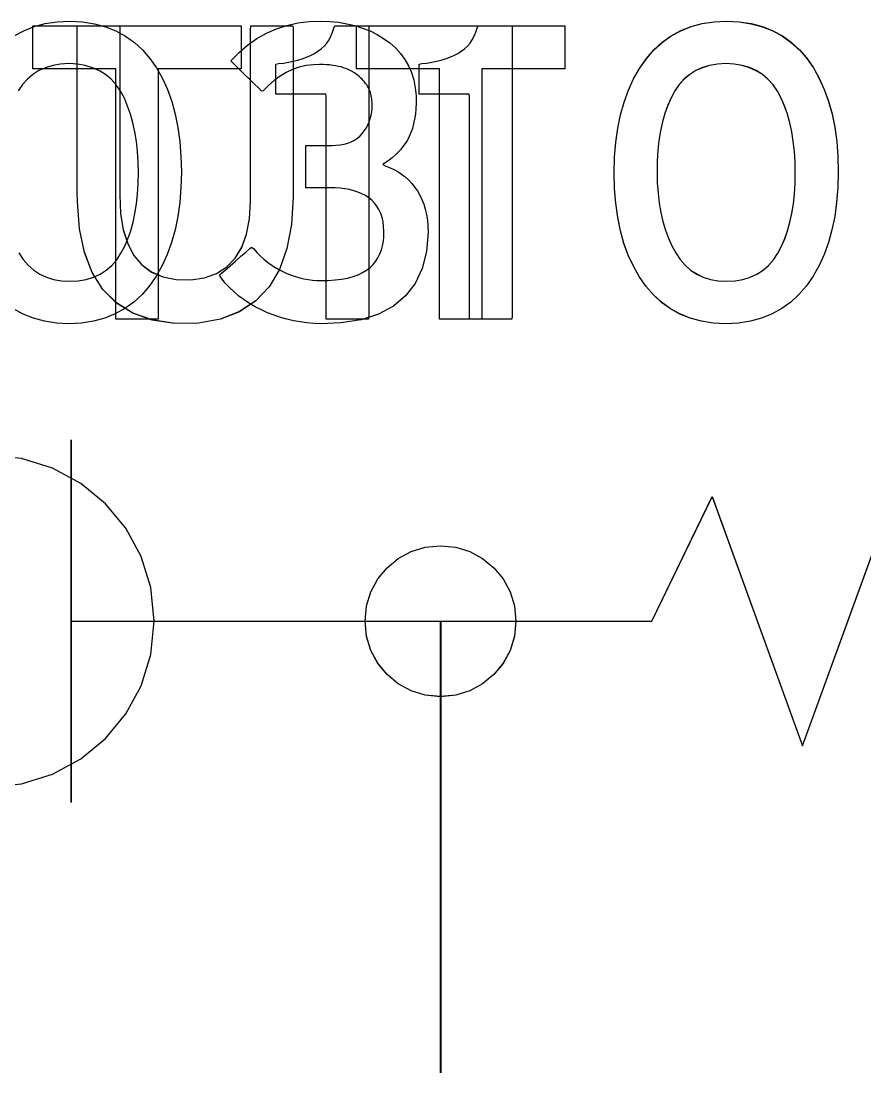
# Model space of a CAD drawing. Extents: x 1 to 47.7, y 0.2 to 35.
# Drawn here: x 33.7359 to 34.0156, y 10.189 to 10.5374 of the extents above; entities that cross this region are included whole.
import ezdxf

# ---------------------------------------------------------------- set-up
doc = ezdxf.new("R2010")
doc.units = 0
doc.header["$MEASUREMENT"] = 0
for name, color, linetype in [('7_2___8__INDEPENDENT_INPUT', 7, 'CONTINUOUS'), ('7_3___8__OPTOISO_INDEPENDE', 7, 'CONTINUOUS'), ('7_4___24__OPTOISO_INDEPEND', 7, 'CONTINUOUS'), ('7_5___8__INDEPENDENT_INPUT', 7, 'CONTINUOUS'), ('7_6____8__INDEPENDENT_INPU', 7, 'CONTINUOUS'), ('7_7____8__OPTOISO_INDEPEND', 7, 'CONTINUOUS'), ('7_8____8__OPTOISO_INDEPEND', 7, 'CONTINUOUS')]:
    doc.layers.add(name, color=color, linetype=linetype)

msp = doc.modelspace()

# ---------------------------------------------------------------- linework, layer by layer
at = {"layer": '7_2___8__INDEPENDENT_INPUT'}
for points in [[(33.7814, 10.5216), (33.7814, 10.43865), (33.76731, 10.43865), (33.76731, 10.5216), (33.73984, 10.5216), (33.73984, 10.53583), (33.80889, 10.53583), (33.80889, 10.5216), (33.7814, 10.5216)], [(33.75251, 10.39861), (33.75251, 10.27862)], [(33.75251, 10.33862), (33.87502, 10.33862), (33.87502, 10.18898)]]:
    msp.add_lwpolyline(points, dxfattribs=at)
for points in [[(33.83709, 10.43865), (33.83709, 10.4415), (33.83709, 10.44909), (33.83709, 10.45995), (33.83709, 10.47263), (33.83709, 10.48568), (33.83709, 10.49763), (33.83709, 10.50704), (33.83709, 10.51244), (33.83692, 10.51318), (33.83571, 10.51318), (33.83361, 10.51318), (33.83093, 10.51318), (33.82801, 10.51318), (33.82517, 10.51318), (33.82273, 10.51318), (33.82103, 10.51318), (33.82039, 10.51318), (33.82039, 10.51357), (33.82039, 10.51459), (33.82039, 10.51605), (33.82039, 10.51776), (33.82039, 10.51952), (33.82039, 10.52113), (33.82039, 10.52239), (33.82039, 10.52312), (33.82126, 10.52329), (33.82295, 10.52348), (33.82458, 10.52374), (33.82615, 10.52407), (33.82767, 10.52446), (33.82912, 10.52491), (33.83052, 10.52544), (33.83186, 10.52603), (33.83314, 10.52668), (33.83433, 10.52738), (33.8354, 10.52819), (33.83637, 10.52909), (33.83723, 10.53009), (33.83798, 10.53119), (33.83863, 10.53239), (33.83917, 10.5337), (33.8396, 10.5351), (33.83989, 10.53583), (33.84072, 10.53583), (33.84216, 10.53583), (33.84399, 10.53583), (33.84598, 10.53583), (33.84792, 10.53583), (33.84959, 10.53583), (33.85075, 10.53583), (33.85118, 10.53583), (33.85118, 10.53212), (33.85118, 10.52223), (33.85118, 10.50806), (33.85118, 10.49153), (33.85118, 10.47451), (33.85118, 10.45893), (33.85118, 10.44666), (33.85118, 10.43962), (33.85104, 10.43865), (33.85002, 10.43865), (33.84824, 10.43865), (33.84598, 10.43865), (33.84352, 10.43865), (33.84112, 10.43865), (33.83906, 10.43865), (33.83763, 10.43865)], [(33.88456, 10.43865), (33.88456, 10.4415), (33.88456, 10.44909), (33.88456, 10.45995), (33.88456, 10.47263), (33.88456, 10.48568), (33.88456, 10.49763), (33.88456, 10.50704), (33.88456, 10.51244), (33.8844, 10.51318), (33.88319, 10.51318), (33.88108, 10.51318), (33.8784, 10.51318), (33.87548, 10.51318), (33.87264, 10.51318), (33.8702, 10.51318), (33.8685, 10.51318), (33.86787, 10.51318), (33.86787, 10.51357), (33.86787, 10.51459), (33.86787, 10.51605), (33.86787, 10.51776), (33.86787, 10.51952), (33.86787, 10.52113), (33.86787, 10.52239), (33.86787, 10.52312), (33.86873, 10.52329), (33.87042, 10.52348), (33.87205, 10.52374), (33.87362, 10.52407), (33.87514, 10.52446), (33.87659, 10.52491), (33.87799, 10.52544), (33.87933, 10.52603), (33.88062, 10.52668), (33.8818, 10.52738), (33.88287, 10.52819), (33.88384, 10.52909), (33.8847, 10.53009), (33.88545, 10.53119), (33.8861, 10.53239), (33.88664, 10.5337), (33.88707, 10.5351), (33.88736, 10.53583), (33.88819, 10.53583), (33.88963, 10.53583), (33.89146, 10.53583), (33.89345, 10.53583), (33.89539, 10.53583), (33.89706, 10.53583), (33.89822, 10.53583), (33.89865, 10.53583), (33.89865, 10.53212), (33.89865, 10.52223), (33.89865, 10.50806), (33.89865, 10.49153), (33.89865, 10.47451), (33.89865, 10.45893), (33.89865, 10.44666), (33.89865, 10.43962), (33.89851, 10.43865), (33.89749, 10.43865), (33.89571, 10.43865), (33.89345, 10.43865), (33.89099, 10.43865), (33.88859, 10.43865), (33.88654, 10.43865), (33.8851, 10.43865)]]:
    msp.add_lwpolyline(points, close=True, dxfattribs=at)
at = {"layer": '7_3___8__OPTOISO_INDEPENDE'}
for points in [[(33.7814, 10.5216), (33.7814, 10.43865), (33.76731, 10.43865), (33.76731, 10.5216), (33.73984, 10.5216), (33.73984, 10.53583), (33.80889, 10.53583), (33.80889, 10.5216), (33.7814, 10.5216)], [(33.75252, 10.39861), (33.75252, 10.27862)], [(33.75252, 10.33862), (33.87503, 10.33862), (33.87503, 10.18898)]]:
    msp.add_lwpolyline(points, dxfattribs=at)
for points in [[(33.83709, 10.43865), (33.83709, 10.4415), (33.83709, 10.44909), (33.83709, 10.45995), (33.83709, 10.47263), (33.83709, 10.48568), (33.83709, 10.49763), (33.83709, 10.50704), (33.83709, 10.51244), (33.83692, 10.51318), (33.83571, 10.51318), (33.83361, 10.51318), (33.83093, 10.51318), (33.82801, 10.51318), (33.82517, 10.51318), (33.82273, 10.51318), (33.82103, 10.51318), (33.82039, 10.51318), (33.82039, 10.51357), (33.82039, 10.51459), (33.82039, 10.51605), (33.82039, 10.51776), (33.82039, 10.51952), (33.82039, 10.52113), (33.82039, 10.52239), (33.82039, 10.52312), (33.82126, 10.52329), (33.82295, 10.52348), (33.82458, 10.52374), (33.82615, 10.52407), (33.82767, 10.52446), (33.82912, 10.52491), (33.83052, 10.52544), (33.83186, 10.52603), (33.83314, 10.52668), (33.83433, 10.52738), (33.8354, 10.52819), (33.83637, 10.52909), (33.83723, 10.53009), (33.83798, 10.53119), (33.83863, 10.53239), (33.83917, 10.5337), (33.8396, 10.5351), (33.83989, 10.53583), (33.84072, 10.53583), (33.84216, 10.53583), (33.84399, 10.53583), (33.84598, 10.53583), (33.84792, 10.53583), (33.84959, 10.53583), (33.85075, 10.53583), (33.85118, 10.53583), (33.85118, 10.53212), (33.85118, 10.52223), (33.85118, 10.50806), (33.85118, 10.49153), (33.85118, 10.47451), (33.85118, 10.45893), (33.85118, 10.44666), (33.85118, 10.43962), (33.85104, 10.43865), (33.85002, 10.43865), (33.84824, 10.43865), (33.84598, 10.43865), (33.84352, 10.43865), (33.84112, 10.43865), (33.83906, 10.43865), (33.83763, 10.43865)], [(33.88456, 10.43865), (33.88456, 10.4415), (33.88456, 10.44909), (33.88456, 10.45995), (33.88456, 10.47263), (33.88456, 10.48568), (33.88456, 10.49763), (33.88456, 10.50704), (33.88456, 10.51244), (33.8844, 10.51318), (33.88319, 10.51318), (33.88108, 10.51318), (33.8784, 10.51318), (33.87548, 10.51318), (33.87264, 10.51318), (33.8702, 10.51318), (33.8685, 10.51318), (33.86787, 10.51318), (33.86787, 10.51357), (33.86787, 10.51459), (33.86787, 10.51605), (33.86787, 10.51776), (33.86787, 10.51952), (33.86787, 10.52113), (33.86787, 10.52239), (33.86787, 10.52312), (33.86873, 10.52329), (33.87042, 10.52348), (33.87205, 10.52374), (33.87362, 10.52407), (33.87514, 10.52446), (33.87659, 10.52491), (33.87799, 10.52544), (33.87933, 10.52603), (33.88062, 10.52668), (33.8818, 10.52738), (33.88287, 10.52819), (33.88384, 10.52909), (33.8847, 10.53009), (33.88545, 10.53119), (33.8861, 10.53239), (33.88664, 10.5337), (33.88707, 10.5351), (33.88736, 10.53583), (33.88819, 10.53583), (33.88963, 10.53583), (33.89146, 10.53583), (33.89345, 10.53583), (33.89539, 10.53583), (33.89706, 10.53583), (33.89822, 10.53583), (33.89865, 10.53583), (33.89865, 10.53212), (33.89865, 10.52223), (33.89865, 10.50806), (33.89865, 10.49153), (33.89865, 10.47451), (33.89865, 10.45893), (33.89865, 10.44666), (33.89865, 10.43962), (33.89851, 10.43865), (33.89749, 10.43865), (33.89571, 10.43865), (33.89345, 10.43865), (33.89099, 10.43865), (33.88859, 10.43865), (33.88654, 10.43865), (33.8851, 10.43865)]]:
    msp.add_lwpolyline(points, close=True, dxfattribs=at)
at = {"layer": '7_4___24__OPTOISO_INDEPEND'}
for points in [[(33.73366, 10.53247), (33.73686, 10.53421), (33.74031, 10.53558), (33.74399, 10.53656), (33.74791, 10.53717), (33.75208, 10.53739), (33.75628, 10.53714), (33.76023, 10.53652), (33.76393, 10.53553), (33.76738, 10.53417), (33.77058, 10.53244), (33.77352, 10.53035), (33.77622, 10.52788), (33.77867, 10.52504), (33.78086, 10.52186), (33.78278, 10.51842), (33.78444, 10.51473), (33.78586, 10.5108), (33.78701, 10.50661), (33.78791, 10.50218), (33.78855, 10.49751), (33.78893, 10.49258), (33.78906, 10.48741), (33.78893, 10.48226), (33.78854, 10.47735), (33.78789, 10.47268), (33.78698, 10.46825), (33.78581, 10.46406), (33.78438, 10.4601), (33.78269, 10.45639), (33.78074, 10.45291), (33.77852, 10.44968), (33.77605, 10.4468), (33.77333, 10.44429), (33.77036, 10.44215), (33.76714, 10.44039), (33.76368, 10.43901), (33.75997, 10.43799), (33.75601, 10.43735), (33.7518, 10.43709), (33.74765, 10.43735), (33.74373, 10.43798), (33.74006, 10.43899), (33.73663, 10.44036), (33.73344, 10.44211)], [(33.73522, 10.46059), (33.73668, 10.45841), (33.73833, 10.45652), (33.74015, 10.45492), (33.74217, 10.4536), (33.74437, 10.45257), (33.74675, 10.45182), (33.74932, 10.45136), (33.75208, 10.45119), (33.75489, 10.45136), (33.7575, 10.45181), (33.75992, 10.45255), (33.76214, 10.45357), (33.76417, 10.45487), (33.766, 10.45646), (33.76763, 10.45832), (33.76906, 10.46047), (33.77029, 10.46283), (33.77136, 10.46531), (33.77228, 10.46795), (33.77306, 10.47074), (33.7737, 10.4737), (33.7742, 10.47682), (33.77455, 10.4801), (33.77476, 10.48354), (33.77483, 10.48714), (33.77476, 10.49075), (33.77454, 10.49422), (33.77418, 10.49753), (33.77367, 10.50069), (33.77302, 10.5037), (33.77221, 10.50656), (33.77127, 10.50926), (33.77017, 10.51181), (33.76891, 10.51418), (33.76745, 10.51629), (33.7658, 10.51812), (33.76395, 10.51967), (33.7619, 10.52095), (33.75967, 10.52195), (33.75724, 10.52267), (33.75462, 10.52312), (33.7518, 10.52329), (33.74904, 10.52312), (33.74646, 10.52268), (33.74407, 10.52196), (33.74187, 10.52098), (33.73986, 10.51972), (33.73803, 10.51819), (33.7364, 10.51638), (33.73496, 10.5143)], [(33.725, 10.28364), (33.73609, 10.28476), (33.74641, 10.28796), (33.75576, 10.29303), (33.7639, 10.29974), (33.77062, 10.30788), (33.77569, 10.31722), (33.7789, 10.32754), (33.78001, 10.33863), (33.7789, 10.34972), (33.77569, 10.36005), (33.77062, 10.36939), (33.7639, 10.37753), (33.75576, 10.38425), (33.74641, 10.38932), (33.73609, 10.39253), (33.725, 10.39364)], [(33.78001, 10.33863), (33.87501, 10.33863), (33.87501, 10.18898)]]:
    msp.add_lwpolyline(points, dxfattribs=at)
msp.add_lwpolyline([(33.87082, 10.4675), (33.87027, 10.46106), (33.86884, 10.45539), (33.86654, 10.45048), (33.86337, 10.44633), (33.85932, 10.44295), (33.8544, 10.44034), (33.84861, 10.43849), (33.84195, 10.43741), (33.83522, 10.43709), (33.83293, 10.4372), (33.83067, 10.43741), (33.82844, 10.43773), (33.82623, 10.43814), (33.82405, 10.43865), (33.82189, 10.43926), (33.81976, 10.43997), (33.81765, 10.44078), (33.81557, 10.4417), (33.81356, 10.44273), (33.81165, 10.44384), (33.80984, 10.44503), (33.80814, 10.44631), (33.80653, 10.44767), (33.80503, 10.44911), (33.80363, 10.45063), (33.80233, 10.45224), (33.80171, 10.45326), (33.80239, 10.45385), (33.80362, 10.45493), (33.80523, 10.45634), (33.80703, 10.4579), (33.80882, 10.45947), (33.81043, 10.46087), (33.81167, 10.46195), (33.81235, 10.46254), (33.81302, 10.4619), (33.8141, 10.46072), (33.81521, 10.4596), (33.81636, 10.45856), (33.81755, 10.45759), (33.81878, 10.4567), (33.82004, 10.45587), (33.82134, 10.45511), (33.82268, 10.45443), (33.82406, 10.45381), (33.82546, 10.45327), (33.82687, 10.4528), (33.82827, 10.4524), (33.82968, 10.45207), (33.8311, 10.45181), (33.83251, 10.45162), (33.83393, 10.4515), (33.83535, 10.45146), (33.83769, 10.4515), (33.84001, 10.45165), (33.84217, 10.45191), (33.84416, 10.45228), (33.84598, 10.45277), (33.84764, 10.45336), (33.84913, 10.45407), (33.85045, 10.45488), (33.8516, 10.45581), (33.85258, 10.45679), (33.85345, 10.45785), (33.85419, 10.45901), (33.85482, 10.46025), (33.85533, 10.46157), (33.85572, 10.46299), (33.856, 10.46449), (33.85616, 10.46607), (33.8562, 10.46774), (33.85609, 10.46938), (33.85588, 10.47092), (33.85555, 10.47236), (33.8551, 10.4737), (33.85454, 10.47494), (33.85387, 10.47608), (33.85308, 10.47711), (33.85218, 10.47805), (33.85116, 10.47888), (33.85003, 10.47959), (33.84883, 10.48021), (33.84755, 10.48075), (33.8462, 10.4812), (33.84478, 10.48156), (33.84328, 10.48183), (33.84171, 10.48201), (33.84007, 10.48211), (33.83904, 10.48212), (33.83848, 10.48212), (33.83748, 10.48212), (33.83616, 10.48212), (33.8347, 10.48212), (33.83323, 10.48212), (33.83192, 10.48212), (33.83091, 10.48212), (33.83035, 10.48212), (33.8303, 10.48229), (33.8303, 10.4833), (33.8303, 10.485), (33.8303, 10.48715), (33.8303, 10.48951), (33.8303, 10.49184), (33.8303, 10.49388), (33.8303, 10.49541), (33.8303, 10.49617), (33.83046, 10.49622), (33.83115, 10.49622), (33.83224, 10.49622), (33.8336, 10.49622), (33.83506, 10.49622), (33.83648, 10.49622), (33.83771, 10.49622), (33.83859, 10.49622), (33.83898, 10.49622), (33.84026, 10.49625), (33.84166, 10.49639), (33.84297, 10.49663), (33.8442, 10.49698), (33.84534, 10.49743), (33.8464, 10.49798), (33.84737, 10.49863), (33.84825, 10.49938), (33.84905, 10.50024), (33.84974, 10.50112), (33.85035, 10.50205), (33.85087, 10.50302), (33.85131, 10.50404), (33.85167, 10.5051), (33.85195, 10.5062), (33.85214, 10.50734), (33.85225, 10.50853), (33.85228, 10.50965), (33.85227, 10.51013), (33.85224, 10.51062), (33.8522, 10.51112), (33.85214, 10.51162), (33.85206, 10.51213), (33.85196, 10.51265), (33.85185, 10.51317), (33.85172, 10.5137), (33.85156, 10.51424), (33.85133, 10.51477), (33.85107, 10.51528), (33.85078, 10.51579), (33.85047, 10.51628), (33.85012, 10.51676), (33.84975, 10.51723), (33.84935, 10.51769), (33.84892, 10.51813), (33.84846, 10.51858), (33.84797, 10.51904), (33.84745, 10.51948), (33.84689, 10.51989), (33.8463, 10.52029), (33.84567, 10.52066), (33.84502, 10.52102), (33.84432, 10.52135), (33.8436, 10.52166), (33.84282, 10.52194), (33.84198, 10.52219), (33.8411, 10.5224), (33.84017, 10.52258), (33.8392, 10.52273), (33.83818, 10.52285), (33.83712, 10.52294), (33.83601, 10.52299), (33.83486, 10.52302), (33.83279, 10.52294), (33.83042, 10.52263), (33.82814, 10.52211), (33.82593, 10.52135), (33.82381, 10.52038), (33.82178, 10.51918), (33.81982, 10.51776), (33.81795, 10.51611), (33.81615, 10.51424), (33.81563, 10.51422), (33.81472, 10.51512), (33.81334, 10.51647), (33.81168, 10.5181), (33.80992, 10.51983), (33.80823, 10.52149), (33.80681, 10.5229), (33.80582, 10.52387), (33.80545, 10.52423), (33.80816, 10.52701), (33.81103, 10.52945), (33.81405, 10.53157), (33.81722, 10.53336), (33.82054, 10.53483), (33.824, 10.53596), (33.82762, 10.53676), (33.83139, 10.53724), (33.83519, 10.53739), (33.83821, 10.53727), (33.84111, 10.53699), (33.8439, 10.53653), (33.84657, 10.5359), (33.84913, 10.5351), (33.85157, 10.53412), (33.85389, 10.53298), (33.85609, 10.53165), (33.85818, 10.53016), (33.86006, 10.52849), (33.86171, 10.52667), (33.86313, 10.52471), (33.86433, 10.52259), (33.8653, 10.52032), (33.86605, 10.5179), (33.86656, 10.51533), (33.86685, 10.51261), (33.86689, 10.51017), (33.86678, 10.50831), (33.86659, 10.50655), (33.86633, 10.50488), (33.866, 10.50331), (33.86559, 10.50183), (33.86512, 10.50045), (33.86456, 10.49916), (33.86394, 10.49797), (33.86323, 10.49686), (33.86246, 10.4958), (33.86164, 10.4948), (33.86078, 10.49385), (33.85988, 10.49296), (33.85892, 10.49212), (33.85793, 10.49134), (33.85689, 10.49061), (33.8558, 10.48994), (33.85657, 10.48944), (33.85804, 10.48891), (33.85944, 10.48827), (33.86077, 10.48754), (33.86203, 10.48671), (33.86322, 10.48579), (33.86434, 10.48476), (33.86538, 10.48363), (33.86636, 10.48241), (33.86727, 10.48111), (33.86808, 10.47973), (33.86879, 10.47826), (33.86939, 10.4767), (33.86988, 10.47504), (33.87027, 10.4733), (33.87056, 10.47146), (33.87074, 10.46953)], close=True, dxfattribs=at)
at = {"layer": '7_5___8__INDEPENDENT_INPUT'}
for points in [[(34.0067, 10.48743), (34.00657, 10.48228), (34.00618, 10.47737), (34.00553, 10.4727), (34.00462, 10.46827), (34.00345, 10.46408), (34.00202, 10.46012), (34.00033, 10.45641), (33.99837, 10.45293), (33.99616, 10.4497), (33.99368, 10.44682), (33.99096, 10.44431), (33.988, 10.44217), (33.98478, 10.44041), (33.98132, 10.43903), (33.97761, 10.43801), (33.97365, 10.43737), (33.96944, 10.43711), (33.96528, 10.43737), (33.96137, 10.438), (33.95769, 10.43901), (33.95426, 10.44038), (33.95108, 10.44213), (33.94814, 10.44424), (33.94544, 10.44672), (33.94299, 10.44958), (33.94078, 10.45276), (33.93883, 10.45619), (33.93714, 10.45986), (33.93571, 10.46379), (33.93454, 10.46796), (33.93363, 10.47239), (33.93297, 10.47706), (33.93258, 10.48198), (33.93245, 10.48716), (33.93259, 10.49232), (33.93298, 10.49724), (33.93364, 10.50192), (33.93456, 10.50636), (33.93575, 10.51056), (33.9372, 10.51452), (33.93891, 10.51824), (33.94089, 10.52172), (33.94313, 10.52496), (33.94561, 10.52785), (33.94834, 10.53036), (33.9513, 10.53249), (33.9545, 10.53423), (33.95794, 10.5356), (33.96163, 10.53658), (33.96555, 10.53719), (33.96971, 10.53741), (33.97391, 10.53716), (33.97787, 10.53654), (33.98157, 10.53555), (33.98502, 10.53419), (33.98821, 10.53247), (33.99116, 10.53037), (33.99386, 10.5279), (33.99631, 10.52506), (33.99849, 10.52188), (34.00042, 10.51844), (34.00208, 10.51475), (34.00349, 10.51082), (34.00465, 10.50664), (34.00555, 10.5022), (34.00619, 10.49753), (34.00657, 10.4926)], [(33.8261, 10.47917), (33.82555, 10.47006), (33.82403, 10.46205), (33.82155, 10.45516), (33.81812, 10.44938), (33.81372, 10.44471), (33.80836, 10.44115), (33.80205, 10.43871), (33.79477, 10.43737), (33.78674, 10.43725), (33.7794, 10.4384), (33.77301, 10.44065), (33.76757, 10.44402), (33.76307, 10.44851), (33.75953, 10.4541), (33.75693, 10.46081), (33.75529, 10.46863), (33.7546, 10.47757), (33.75457, 10.48086), (33.75457, 10.48587), (33.75457, 10.49352), (33.75457, 10.50278), (33.75457, 10.51256), (33.75457, 10.52182), (33.75457, 10.52948), (33.75457, 10.53448), (33.75459, 10.53585), (33.75532, 10.53585), (33.75687, 10.53585), (33.75897, 10.53585), (33.76137, 10.53585), (33.7638, 10.53585), (33.76598, 10.53585), (33.76766, 10.53585), (33.76857, 10.53585), (33.76866, 10.53507), (33.76866, 10.53075), (33.76866, 10.52359), (33.76866, 10.51463), (33.76866, 10.50492), (33.76866, 10.49554), (33.76866, 10.48753), (33.76866, 10.48195), (33.76866, 10.47985), (33.76895, 10.47371), (33.76983, 10.46832), (33.77128, 10.46368), (33.77332, 10.45979), (33.77594, 10.45666), (33.77915, 10.45428), (33.78293, 10.45265), (33.7873, 10.45178), (33.7922, 10.45169), (33.79676, 10.45239), (33.80073, 10.45382), (33.80411, 10.45597), (33.80688, 10.45886), (33.80906, 10.46247), (33.81064, 10.4668), (33.81162, 10.47187), (33.81201, 10.47766), (33.81201, 10.48029), (33.81201, 10.48534), (33.81201, 10.49308), (33.81201, 10.50243), (33.81201, 10.51232), (33.81201, 10.52167), (33.81201, 10.52941), (33.81201, 10.53446), (33.81203, 10.53585), (33.81276, 10.53585), (33.81431, 10.53585), (33.81641, 10.53585), (33.81881, 10.53585), (33.82124, 10.53585), (33.82342, 10.53585), (33.82511, 10.53585), (33.82602, 10.53585), (33.8261, 10.53506), (33.8261, 10.53069), (33.8261, 10.52344), (33.8261, 10.51437), (33.8261, 10.50455), (33.8261, 10.49505), (33.8261, 10.48694), (33.8261, 10.48129)], [(33.99247, 10.48716), (33.9924, 10.49077), (33.99218, 10.49424), (33.99182, 10.49755), (33.99131, 10.50071), (33.99065, 10.50372), (33.98985, 10.50658), (33.9889, 10.50928), (33.98781, 10.51183), (33.98655, 10.5142), (33.98509, 10.51631), (33.98343, 10.51814), (33.98158, 10.51969), (33.97954, 10.52097), (33.97731, 10.52197), (33.97488, 10.52269), (33.97226, 10.52314), (33.96944, 10.52331), (33.96667, 10.52314), (33.96409, 10.5227), (33.96171, 10.52199), (33.9595, 10.521), (33.95749, 10.51974), (33.95567, 10.51821), (33.95404, 10.5164), (33.9526, 10.51432), (33.95133, 10.512), (33.95021, 10.5095), (33.94925, 10.50683), (33.94844, 10.50401), (33.94778, 10.50102), (33.94728, 10.49787), (33.94692, 10.49455), (33.94673, 10.49107), (33.94668, 10.48743), (33.94676, 10.48383), (33.94699, 10.48038), (33.94737, 10.47709), (33.94791, 10.47396), (33.94859, 10.47099), (33.94943, 10.46817), (33.95043, 10.46551), (33.95157, 10.463), (33.95286, 10.46061), (33.95432, 10.45843), (33.95596, 10.45654), (33.95779, 10.45494), (33.95981, 10.45362), (33.962, 10.45259), (33.96439, 10.45184), (33.96696, 10.45138), (33.96971, 10.45121), (33.97253, 10.45138), (33.97514, 10.45183), (33.97756, 10.45257), (33.97978, 10.45359), (33.9818, 10.45489), (33.98363, 10.45648), (33.98527, 10.45834), (33.9867, 10.46049), (33.98793, 10.46285), (33.989, 10.46533), (33.98992, 10.46797), (33.9907, 10.47076), (33.99134, 10.47372), (33.99183, 10.47684), (33.99219, 10.48012), (33.9924, 10.48356)], [(33.89991, 10.33865), (33.89941, 10.33361), (33.89795, 10.32891), (33.89564, 10.32466), (33.89259, 10.32095), (33.88889, 10.3179), (33.88464, 10.31559), (33.87995, 10.31413), (33.87491, 10.31363), (33.86987, 10.31413), (33.86518, 10.31559), (33.86093, 10.3179), (33.85723, 10.32095), (33.85418, 10.32466), (33.85188, 10.32891), (33.85043, 10.33361), (33.84992, 10.33865), (33.85043, 10.34369), (33.85188, 10.34838), (33.85418, 10.35262), (33.85723, 10.35632), (33.86093, 10.35937), (33.86518, 10.36167), (33.86987, 10.36313), (33.87491, 10.36363), (33.87995, 10.36313), (33.88464, 10.36167), (33.88889, 10.35937), (33.89259, 10.35632), (33.89564, 10.35262), (33.89795, 10.34838), (33.89941, 10.34369)]]:
    msp.add_lwpolyline(points, close=True, dxfattribs=at)
for points in [[(33.88863, 10.52161), (33.88863, 10.43867), (33.87454, 10.43867), (33.87454, 10.52161), (33.84707, 10.52161), (33.84707, 10.53585), (33.91612, 10.53585), (33.91612, 10.52161), (33.88863, 10.52161)], [(33.75251, 10.39864), (33.75251, 10.27863)], [(33.87493, 10.18897), (33.87493, 10.33864), (33.94489, 10.33864), (33.96491, 10.37988), (33.99491, 10.29738), (34.02494, 10.37988), (34.05494, 10.29738), (34.08497, 10.37988), (34.11498, 10.29738), (34.13499, 10.33864), (34.17493, 10.33864), (34.17493, 10.18897)], [(33.75251, 10.33864), (33.87493, 10.33864), (33.87493, 10.18897)]]:
    msp.add_lwpolyline(points, dxfattribs=at)
at = {"layer": '7_6____8__INDEPENDENT_INPU'}
for points in [[(33.7814, 10.52161), (33.7814, 10.43866), (33.76731, 10.43866), (33.76731, 10.52161), (33.73984, 10.52161), (33.73984, 10.53584), (33.80889, 10.53584), (33.80889, 10.52161), (33.7814, 10.52161)], [(33.75251, 10.39861), (33.75251, 10.27862)], [(33.75251, 10.33862), (33.87502, 10.33862), (33.87502, 10.18898)]]:
    msp.add_lwpolyline(points, dxfattribs=at)
for points in [[(33.83709, 10.43866), (33.83709, 10.44151), (33.83709, 10.4491), (33.83709, 10.45996), (33.83709, 10.47264), (33.83709, 10.48569), (33.83709, 10.49764), (33.83709, 10.50705), (33.83709, 10.51245), (33.83692, 10.51319), (33.83571, 10.51319), (33.83361, 10.51319), (33.83093, 10.51319), (33.82801, 10.51319), (33.82517, 10.51319), (33.82273, 10.51319), (33.82103, 10.51319), (33.82039, 10.51319), (33.82039, 10.51357), (33.82039, 10.5146), (33.82039, 10.51606), (33.82039, 10.51777), (33.82039, 10.51952), (33.82039, 10.52113), (33.82039, 10.5224), (33.82039, 10.52313), (33.82126, 10.5233), (33.82295, 10.52349), (33.82458, 10.52375), (33.82615, 10.52407), (33.82767, 10.52447), (33.82912, 10.52492), (33.83052, 10.52544), (33.83186, 10.52603), (33.83314, 10.52669), (33.83433, 10.52739), (33.8354, 10.52819), (33.83637, 10.52909), (33.83723, 10.5301), (33.83798, 10.5312), (33.83863, 10.5324), (33.83917, 10.5337), (33.8396, 10.5351), (33.83989, 10.53584), (33.84072, 10.53584), (33.84216, 10.53584), (33.84399, 10.53584), (33.84598, 10.53584), (33.84792, 10.53584), (33.84959, 10.53584), (33.85075, 10.53584), (33.85118, 10.53584), (33.85118, 10.53212), (33.85118, 10.52223), (33.85118, 10.50807), (33.85118, 10.49153), (33.85118, 10.47452), (33.85118, 10.45893), (33.85118, 10.44667), (33.85118, 10.43963), (33.85104, 10.43866), (33.85002, 10.43866), (33.84824, 10.43866), (33.84598, 10.43866), (33.84352, 10.43866), (33.84112, 10.43866), (33.83906, 10.43866), (33.83763, 10.43866)], [(33.88456, 10.43866), (33.88456, 10.44151), (33.88456, 10.4491), (33.88456, 10.45996), (33.88456, 10.47264), (33.88456, 10.48569), (33.88456, 10.49764), (33.88456, 10.50705), (33.88456, 10.51245), (33.8844, 10.51319), (33.88319, 10.51319), (33.88108, 10.51319), (33.8784, 10.51319), (33.87548, 10.51319), (33.87264, 10.51319), (33.8702, 10.51319), (33.8685, 10.51319), (33.86787, 10.51319), (33.86787, 10.51357), (33.86787, 10.5146), (33.86787, 10.51606), (33.86787, 10.51777), (33.86787, 10.51952), (33.86787, 10.52113), (33.86787, 10.5224), (33.86787, 10.52313), (33.86873, 10.5233), (33.87042, 10.52349), (33.87205, 10.52375), (33.87362, 10.52407), (33.87514, 10.52447), (33.87659, 10.52492), (33.87799, 10.52544), (33.87933, 10.52603), (33.88062, 10.52669), (33.8818, 10.52739), (33.88287, 10.52819), (33.88384, 10.52909), (33.8847, 10.5301), (33.88545, 10.5312), (33.8861, 10.5324), (33.88664, 10.5337), (33.88707, 10.5351), (33.88736, 10.53584), (33.88819, 10.53584), (33.88963, 10.53584), (33.89146, 10.53584), (33.89345, 10.53584), (33.89539, 10.53584), (33.89706, 10.53584), (33.89822, 10.53584), (33.89865, 10.53584), (33.89865, 10.53212), (33.89865, 10.52223), (33.89865, 10.50807), (33.89865, 10.49153), (33.89865, 10.47452), (33.89865, 10.45893), (33.89865, 10.44667), (33.89865, 10.43963), (33.89851, 10.43866), (33.89749, 10.43866), (33.89571, 10.43866), (33.89345, 10.43866), (33.89099, 10.43866), (33.88859, 10.43866), (33.88654, 10.43866), (33.8851, 10.43866)]]:
    msp.add_lwpolyline(points, close=True, dxfattribs=at)
at = {"layer": '7_7____8__OPTOISO_INDEPEND'}
for points in [[(33.7814, 10.5216), (33.7814, 10.43865), (33.76731, 10.43865), (33.76731, 10.5216), (33.73984, 10.5216), (33.73984, 10.53583), (33.80889, 10.53583), (33.80889, 10.5216), (33.7814, 10.5216)], [(33.75252, 10.39861), (33.75252, 10.27862)], [(33.75252, 10.33862), (33.87503, 10.33862), (33.87503, 10.18898)]]:
    msp.add_lwpolyline(points, dxfattribs=at)
for points in [[(33.83709, 10.43865), (33.83709, 10.4415), (33.83709, 10.44909), (33.83709, 10.45995), (33.83709, 10.47263), (33.83709, 10.48568), (33.83709, 10.49763), (33.83709, 10.50704), (33.83709, 10.51244), (33.83692, 10.51318), (33.83571, 10.51318), (33.83361, 10.51318), (33.83093, 10.51318), (33.82801, 10.51318), (33.82517, 10.51318), (33.82273, 10.51318), (33.82103, 10.51318), (33.82039, 10.51318), (33.82039, 10.51357), (33.82039, 10.51459), (33.82039, 10.51605), (33.82039, 10.51776), (33.82039, 10.51952), (33.82039, 10.52113), (33.82039, 10.52239), (33.82039, 10.52312), (33.82126, 10.52329), (33.82295, 10.52348), (33.82458, 10.52374), (33.82615, 10.52407), (33.82767, 10.52446), (33.82912, 10.52491), (33.83052, 10.52544), (33.83186, 10.52603), (33.83314, 10.52668), (33.83433, 10.52738), (33.8354, 10.52819), (33.83637, 10.52909), (33.83723, 10.53009), (33.83798, 10.53119), (33.83863, 10.53239), (33.83917, 10.5337), (33.8396, 10.5351), (33.83989, 10.53583), (33.84072, 10.53583), (33.84216, 10.53583), (33.84399, 10.53583), (33.84598, 10.53583), (33.84792, 10.53583), (33.84959, 10.53583), (33.85075, 10.53583), (33.85118, 10.53583), (33.85118, 10.53212), (33.85118, 10.52223), (33.85118, 10.50806), (33.85118, 10.49153), (33.85118, 10.47451), (33.85118, 10.45893), (33.85118, 10.44666), (33.85118, 10.43962), (33.85104, 10.43865), (33.85002, 10.43865), (33.84824, 10.43865), (33.84598, 10.43865), (33.84352, 10.43865), (33.84112, 10.43865), (33.83906, 10.43865), (33.83763, 10.43865)], [(33.88456, 10.43865), (33.88456, 10.4415), (33.88456, 10.44909), (33.88456, 10.45995), (33.88456, 10.47263), (33.88456, 10.48568), (33.88456, 10.49763), (33.88456, 10.50704), (33.88456, 10.51244), (33.8844, 10.51318), (33.88319, 10.51318), (33.88108, 10.51318), (33.8784, 10.51318), (33.87548, 10.51318), (33.87264, 10.51318), (33.8702, 10.51318), (33.8685, 10.51318), (33.86787, 10.51318), (33.86787, 10.51357), (33.86787, 10.51459), (33.86787, 10.51605), (33.86787, 10.51776), (33.86787, 10.51952), (33.86787, 10.52113), (33.86787, 10.52239), (33.86787, 10.52312), (33.86873, 10.52329), (33.87042, 10.52348), (33.87205, 10.52374), (33.87362, 10.52407), (33.87514, 10.52446), (33.87659, 10.52491), (33.87799, 10.52544), (33.87933, 10.52603), (33.88062, 10.52668), (33.8818, 10.52738), (33.88287, 10.52819), (33.88384, 10.52909), (33.8847, 10.53009), (33.88545, 10.53119), (33.8861, 10.53239), (33.88664, 10.5337), (33.88707, 10.5351), (33.88736, 10.53583), (33.88819, 10.53583), (33.88963, 10.53583), (33.89146, 10.53583), (33.89345, 10.53583), (33.89539, 10.53583), (33.89706, 10.53583), (33.89822, 10.53583), (33.89865, 10.53583), (33.89865, 10.53212), (33.89865, 10.52223), (33.89865, 10.50806), (33.89865, 10.49153), (33.89865, 10.47451), (33.89865, 10.45893), (33.89865, 10.44666), (33.89865, 10.43962), (33.89851, 10.43865), (33.89749, 10.43865), (33.89571, 10.43865), (33.89345, 10.43865), (33.89099, 10.43865), (33.88859, 10.43865), (33.88654, 10.43865), (33.8851, 10.43865)]]:
    msp.add_lwpolyline(points, close=True, dxfattribs=at)
at = {"layer": '7_8____8__OPTOISO_INDEPEND'}
for points in [[(34.0067, 10.48741), (34.00657, 10.48226), (34.00618, 10.47735), (34.00553, 10.47268), (34.00462, 10.46825), (34.00345, 10.46406), (34.00202, 10.4601), (34.00033, 10.45639), (33.99837, 10.45291), (33.99616, 10.44968), (33.99368, 10.4468), (33.99096, 10.44429), (33.988, 10.44215), (33.98478, 10.44039), (33.98132, 10.43901), (33.97761, 10.43799), (33.97365, 10.43735), (33.96944, 10.43709), (33.96528, 10.43735), (33.96137, 10.43798), (33.95769, 10.43899), (33.95426, 10.44036), (33.95108, 10.44211), (33.94814, 10.44422), (33.94544, 10.4467), (33.94299, 10.44956), (33.94078, 10.45274), (33.93883, 10.45617), (33.93714, 10.45984), (33.93571, 10.46377), (33.93454, 10.46794), (33.93363, 10.47237), (33.93297, 10.47704), (33.93258, 10.48196), (33.93245, 10.48714), (33.93259, 10.4923), (33.93298, 10.49722), (33.93364, 10.5019), (33.93456, 10.50634), (33.93575, 10.51054), (33.9372, 10.5145), (33.93891, 10.51822), (33.94089, 10.5217), (33.94313, 10.52494), (33.94561, 10.52783), (33.94834, 10.53034), (33.9513, 10.53247), (33.9545, 10.53421), (33.95794, 10.53558), (33.96163, 10.53656), (33.96555, 10.53717), (33.96971, 10.53739), (33.97391, 10.53714), (33.97787, 10.53652), (33.98157, 10.53553), (33.98502, 10.53417), (33.98821, 10.53244), (33.99116, 10.53035), (33.99386, 10.52788), (33.99631, 10.52504), (33.99849, 10.52186), (34.00042, 10.51842), (34.00208, 10.51473), (34.00349, 10.5108), (34.00465, 10.50661), (34.00555, 10.50218), (34.00619, 10.49751), (34.00657, 10.49258)], [(33.8261, 10.47915), (33.82555, 10.47004), (33.82403, 10.46203), (33.82155, 10.45514), (33.81812, 10.44936), (33.81372, 10.44469), (33.80836, 10.44113), (33.80205, 10.43869), (33.79477, 10.43735), (33.78674, 10.43723), (33.7794, 10.43838), (33.77301, 10.44063), (33.76757, 10.444), (33.76307, 10.44849), (33.75953, 10.45408), (33.75693, 10.46079), (33.75529, 10.46861), (33.7546, 10.47755), (33.75457, 10.48084), (33.75457, 10.48584), (33.75457, 10.4935), (33.75457, 10.50276), (33.75457, 10.51254), (33.75457, 10.5218), (33.75457, 10.52945), (33.75457, 10.53446), (33.75459, 10.53583), (33.75532, 10.53583), (33.75687, 10.53583), (33.75897, 10.53583), (33.76137, 10.53583), (33.7638, 10.53583), (33.76598, 10.53583), (33.76766, 10.53583), (33.76857, 10.53583), (33.76866, 10.53505), (33.76866, 10.53073), (33.76866, 10.52357), (33.76866, 10.51461), (33.76866, 10.5049), (33.76866, 10.49552), (33.76866, 10.48751), (33.76866, 10.48193), (33.76866, 10.47983), (33.76895, 10.47369), (33.76983, 10.4683), (33.77128, 10.46366), (33.77332, 10.45977), (33.77594, 10.45664), (33.77915, 10.45426), (33.78293, 10.45263), (33.7873, 10.45176), (33.7922, 10.45167), (33.79676, 10.45237), (33.80073, 10.4538), (33.80411, 10.45595), (33.80688, 10.45884), (33.80906, 10.46245), (33.81064, 10.46678), (33.81162, 10.47185), (33.81201, 10.47764), (33.81201, 10.48027), (33.81201, 10.48532), (33.81201, 10.49306), (33.81201, 10.50241), (33.81201, 10.5123), (33.81201, 10.52165), (33.81201, 10.52939), (33.81201, 10.53444), (33.81203, 10.53583), (33.81276, 10.53583), (33.81431, 10.53583), (33.81641, 10.53583), (33.81881, 10.53583), (33.82124, 10.53583), (33.82342, 10.53583), (33.82511, 10.53583), (33.82602, 10.53583), (33.8261, 10.53504), (33.8261, 10.53067), (33.8261, 10.52342), (33.8261, 10.51435), (33.8261, 10.50453), (33.8261, 10.49503), (33.8261, 10.48692), (33.8261, 10.48127)], [(33.99247, 10.48714), (33.9924, 10.49075), (33.99218, 10.49422), (33.99182, 10.49753), (33.99131, 10.50069), (33.99065, 10.5037), (33.98985, 10.50656), (33.9889, 10.50926), (33.98781, 10.51181), (33.98655, 10.51418), (33.98509, 10.51629), (33.98343, 10.51812), (33.98158, 10.51967), (33.97954, 10.52095), (33.97731, 10.52195), (33.97488, 10.52267), (33.97226, 10.52312), (33.96944, 10.52329), (33.96667, 10.52312), (33.96409, 10.52268), (33.96171, 10.52196), (33.9595, 10.52098), (33.95749, 10.51972), (33.95567, 10.51819), (33.95404, 10.51638), (33.9526, 10.5143), (33.95133, 10.51198), (33.95021, 10.50948), (33.94925, 10.50682), (33.94844, 10.50399), (33.94778, 10.501), (33.94728, 10.49785), (33.94692, 10.49453), (33.94673, 10.49105), (33.94668, 10.48741), (33.94676, 10.48381), (33.94699, 10.48036), (33.94737, 10.47707), (33.94791, 10.47394), (33.94859, 10.47097), (33.94943, 10.46815), (33.95043, 10.46549), (33.95157, 10.46298), (33.95286, 10.46059), (33.95432, 10.45841), (33.95596, 10.45652), (33.95779, 10.45492), (33.95981, 10.4536), (33.962, 10.45257), (33.96439, 10.45182), (33.96696, 10.45136), (33.96971, 10.45119), (33.97253, 10.45136), (33.97514, 10.45181), (33.97756, 10.45255), (33.97978, 10.45357), (33.9818, 10.45487), (33.98363, 10.45646), (33.98527, 10.45832), (33.9867, 10.46047), (33.98793, 10.46283), (33.989, 10.46531), (33.98992, 10.46795), (33.9907, 10.47074), (33.99134, 10.4737), (33.99183, 10.47682), (33.99219, 10.4801), (33.9924, 10.48354)], [(33.89991, 10.33863), (33.89941, 10.33359), (33.89795, 10.32889), (33.89564, 10.32464), (33.89259, 10.32093), (33.88889, 10.31788), (33.88464, 10.31557), (33.87995, 10.31411), (33.8749, 10.31361), (33.86987, 10.31411), (33.86517, 10.31557), (33.86093, 10.31788), (33.85723, 10.32093), (33.85418, 10.32464), (33.85188, 10.32889), (33.85043, 10.33359), (33.84992, 10.33863), (33.85043, 10.34367), (33.85188, 10.34836), (33.85418, 10.3526), (33.85723, 10.3563), (33.86093, 10.35935), (33.86517, 10.36165), (33.86987, 10.36311), (33.8749, 10.36361), (33.87995, 10.36311), (33.88464, 10.36165), (33.88889, 10.35935), (33.89259, 10.3563), (33.89564, 10.3526), (33.89795, 10.34836), (33.89941, 10.34367)]]:
    msp.add_lwpolyline(points, close=True, dxfattribs=at)
for points in [[(33.88863, 10.52159), (33.88863, 10.43865), (33.87454, 10.43865), (33.87454, 10.52159), (33.84707, 10.52159), (33.84707, 10.53583), (33.91612, 10.53583), (33.91612, 10.52159), (33.88863, 10.52159)], [(33.75243, 10.39862), (33.75243, 10.27861)], [(33.87504, 10.18898), (33.87504, 10.33862), (33.94489, 10.33862), (33.96491, 10.37986), (33.99491, 10.29736), (34.02494, 10.37986), (34.05494, 10.29736), (34.08497, 10.37986), (34.11498, 10.29736), (34.13499, 10.33862), (34.17493, 10.33862), (34.17493, 10.18898)], [(33.75251, 10.33862), (33.87504, 10.33862), (33.87504, 10.18898)]]:
    msp.add_lwpolyline(points, dxfattribs=at)

doc.saveas('drawing.dxf')
